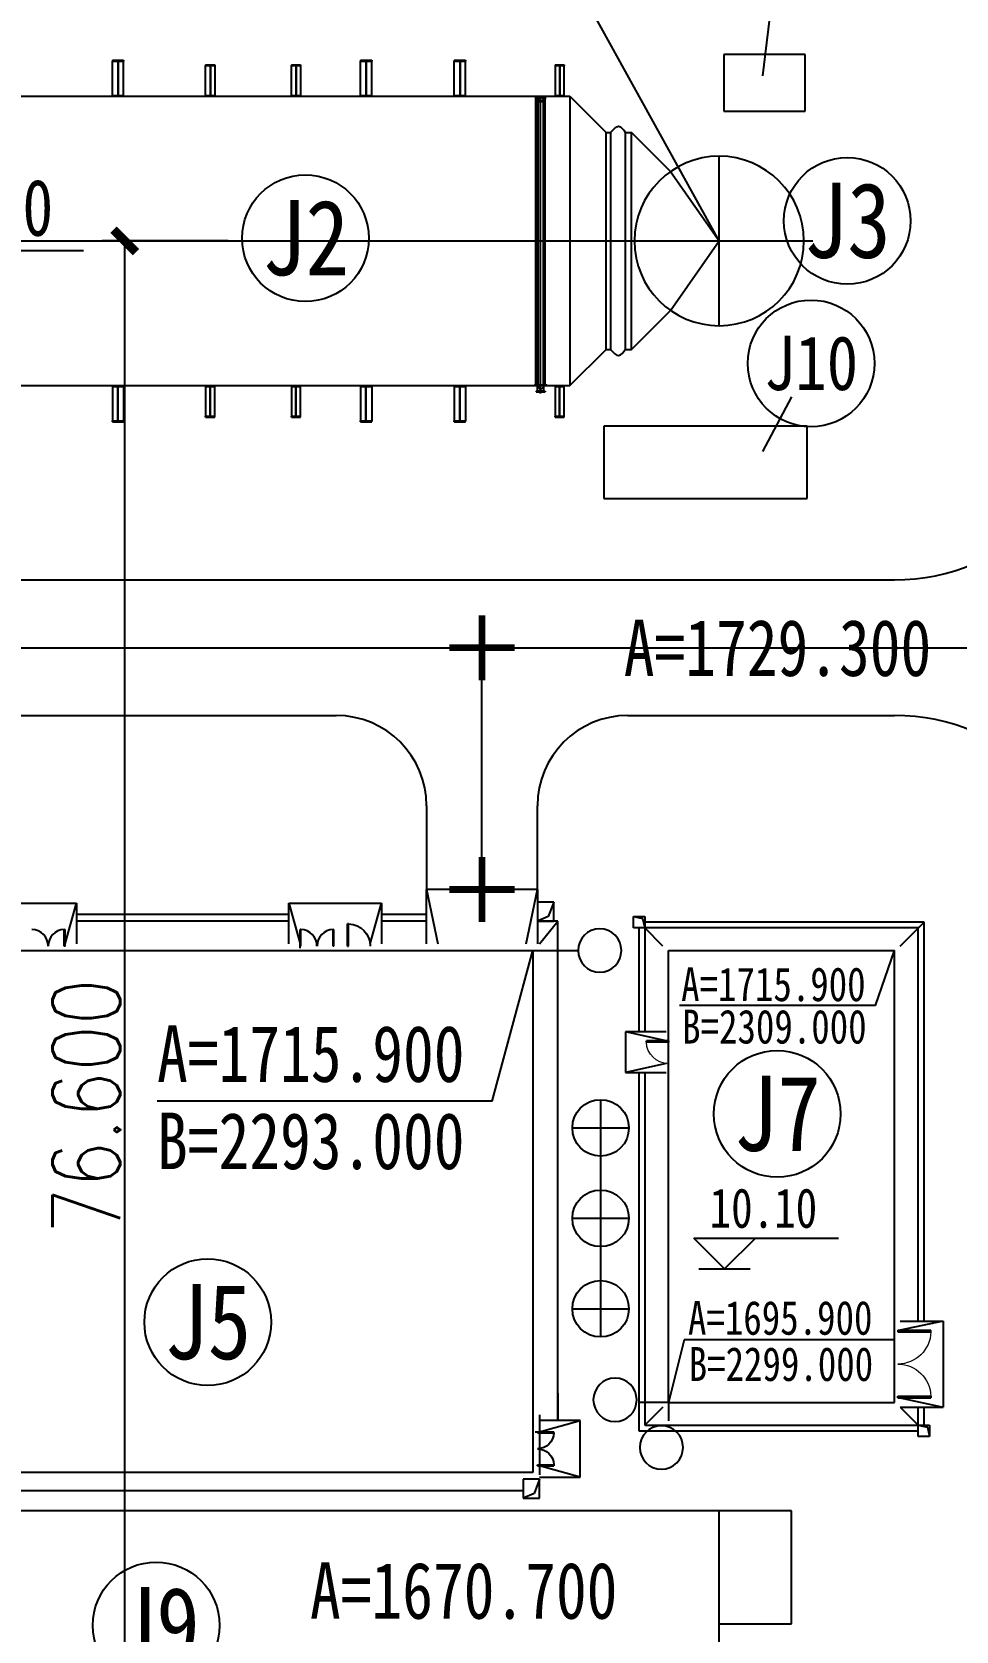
# Model space of a CAD drawing. Extents: x -93062 to 326984, y -142534 to 91021.
# Drawn here: x -47879 to -45963, y 80436 to 83751 of the extents above; entities that cross this region are included whole.
import ezdxf
from ezdxf.enums import TextEntityAlignment as Align

# ---------------------------------------------------------------- set-up
doc = ezdxf.new("R2010")
doc.units = 0
doc.header["$LTSCALE"] = 1000
doc.header["$MEASUREMENT"] = 0
doc.layers.get('0').update_dxf_attribs({"color": 8})
doc.styles.add('COMPLEX', font='COMPLEX')
doc.styles.add('DIMHT', font='', dxfattribs={"width": 0.8})
doc.styles.add('HT', font='')
doc.styles.add('hz', font='GEDITXT', dxfattribs={"width": 0.8, "bigfont": 'DXT'})
doc.styles.add('SIMPLEX', font='GEDITXT', dxfattribs={"height": 0.2, "bigfont": 'DXT'})
doc.styles.get("Standard").update_dxf_attribs({"font": 'gbenor.shx', "bigfont": 'gbcbig.shx'})
doc.styles.add('黑体', font='')
doc.styles.get('DIMHT').set_extended_font_data('SimSun')
doc.styles.get('HT').set_extended_font_data('SimSun')
doc.styles.get('黑体').set_extended_font_data('SimSun')

# ---------------------------------------------------------------- blocks, each defined once
blk = doc.blocks.new('jzw-bh')
blk.add_circle((0, 0), 1.402)
at = {"style": 'SIMPLEX', "width": 0.8}
blk.add_attdef('JZW', text='', height=1, dxfattribs=at).set_placement((0, 0), align=Align.MIDDLE)
blk = doc.blocks.new('_ArchTick')
at = {"color": 0, "linetype": 'ByBlock', "const_width": 0.4}
blk.add_lwpolyline([(-0.5, -0.5), (0.5, 0.5)], dxfattribs=at)
blk = doc.blocks.new('A$C672165B9')
at = {"color": 251}
for p, q in [((31573.8, 17019.5), (30574.4, 18831)), ((31816.8, 17938.7), (31883.2, 18483.9)), ((28196, 18025.9), (28196, 18020.9)), ((28196, 18025.9), (28203.7, 18025.9)), ((28196, 18025.9), (28258.9, 18025.9)), ((28196, 17829.7), (28196, 18020.9)), ((28196, 18020.9), (28226.4, 18020.9)), ((28226.4, 18020.9), (28226.4, 17829.7)), ((28228.4, 18020.9), (28258.9, 18020.9)), ((28228.4, 18020.9), (28228.4, 17829.7)), ((28251.1, 18025.9), (28258.9, 18025.9)), ((28258.9, 18025.9), (28258.9, 18020.9)), ((28258.9, 17829.7), (28258.9, 18020.9)), ((28715.5, 18000.8), (28765.8, 18000.8)), ((28715.5, 18000.8), (28723.2, 18000.8)), ((28715.5, 18000.8), (28715.5, 17995.7)), ((28715.5, 17995.7), (28739.7, 17995.7)), ((28715.5, 17824.7), (28715.5, 17995.7)), ((28739.7, 17995.7), (28739.7, 17829.7)), ((28741.7, 17995.7), (28741.7, 17829.7)), ((28741.7, 17995.7), (28765.8, 17995.7)), ((28758.1, 18000.8), (28765.8, 18000.8)), ((28765.8, 18000.8), (28765.8, 17995.7)), ((28765.8, 17995.7), (28765.8, 17824.7)), ((29193.6, 18000.8), (29193.6, 17995.7)), ((29193.6, 18000.8), (29201.3, 18000.8)), ((29193.6, 18000.8), (29243.9, 18000.8)), ((29193.6, 17824.7), (29193.6, 17995.7)), ((29193.6, 17995.7), (29217.7, 17995.7)), ((29217.7, 17995.7), (29217.7, 17829.7)), ((29219.7, 17995.7), (29243.9, 17995.7)), ((29219.7, 17995.7), (29219.7, 17829.7)), ((29236.2, 18000.8), (29243.9, 18000.8)), ((29243.9, 18000.8), (29243.9, 17995.7)), ((29243.9, 17995.7), (29243.9, 17824.7)), ((29577.3, 18025.9), (29577.3, 18020.9)), ((29577.3, 18025.9), (29585, 18025.9)), ((29577.3, 18025.9), (29640.2, 18025.9)), ((29577.3, 17829.7), (29577.3, 18020.9)), ((29577.3, 18020.9), (29607.7, 18020.9)), ((29607.7, 18020.9), (29607.7, 17829.7)), ((29609.7, 18020.9), (29640.2, 18020.9)), ((29609.7, 18020.9), (29609.7, 17829.7)), ((29632.4, 18025.9), (29640.2, 18025.9)), ((29640.2, 18025.9), (29640.2, 18020.9)), ((29640.2, 17829.7), (29640.2, 18020.9)), ((30099.3, 18025.9), (30162.2, 18025.9)), ((30099.3, 18025.9), (30107, 18025.9)), ((30099.3, 18025.9), (30099.3, 18020.9)), ((30099.3, 18020.9), (30129.8, 18020.9)), ((30099.3, 17829.7), (30099.3, 18020.9)), ((30129.8, 18020.9), (30129.8, 17829.7)), ((30131.8, 18020.9), (30131.8, 17829.7)), ((30131.8, 18020.9), (30162.2, 18020.9)), ((30154.5, 18025.9), (30162.2, 18025.9)), ((30162.2, 18025.9), (30162.2, 18020.9)), ((30162.2, 17829.7), (30162.2, 18020.9)), ((30661.7, 18000.8), (30661.7, 17995.7)), ((30661.7, 18000.8), (30669.4, 18000.8)), ((30661.7, 18000.8), (30712, 18000.8)), ((30661.7, 17995.7), (30661.7, 17829.7)), ((30661.7, 17995.7), (30685.8, 17995.7)), ((30685.8, 17995.7), (30685.8, 17829.7)), ((30687.8, 17995.7), (30712, 17995.7)), ((30687.8, 17995.7), (30687.8, 17829.7)), ((30704.3, 18000.8), (30712, 18000.8)), ((30712, 18000.8), (30712, 17995.7)), ((30712, 17829.7), (30712, 17995.7)), ((31599, 18057.4), (31599, 17742.9)), ((32051.9, 18057.4), (31599, 18057.4)), ((32051.9, 17742.9), (32051.9, 18057.4)), ((27548.1, 17824.7), (30743.5, 17824.7)), ((28196, 17829.7), (28196, 17824.7)), ((28196, 17829.7), (28226.4, 17829.7)), ((28196, 17824.7), (28203.7, 17824.7)), ((28196, 17824.7), (28258.9, 17824.7)), ((28228.4, 17829.7), (28258.9, 17829.7)), ((28251.1, 17824.7), (28258.9, 17824.7)), ((28258.9, 17829.7), (28258.9, 17824.7)), ((28715.5, 17829.7), (28739.7, 17829.7)), ((28715.5, 17829.7), (28715.5, 17824.7)), ((28715.5, 17824.7), (28765.8, 17824.7)), ((28715.5, 17824.7), (28723.2, 17824.7)), ((28741.7, 17829.7), (28765.8, 17829.7)), ((28758.1, 17824.7), (28765.8, 17824.7)), ((28765.8, 17829.7), (28765.8, 17824.7)), ((29193.6, 17829.7), (29193.6, 17824.7)), ((29193.6, 17829.7), (29217.7, 17829.7)), ((29193.6, 17824.7), (29201.3, 17824.7)), ((29193.6, 17824.7), (29243.9, 17824.7)), ((29219.7, 17829.7), (29243.9, 17829.7)), ((29236.2, 17824.7), (29243.9, 17824.7)), ((29243.9, 17829.7), (29243.9, 17824.7)), ((29577.3, 17829.7), (29577.3, 17824.7)), ((29577.3, 17829.7), (29607.7, 17829.7)), ((29577.3, 17824.7), (29585, 17824.7)), ((29577.3, 17824.7), (29640.2, 17824.7)), ((29609.7, 17829.7), (29640.2, 17829.7)), ((29632.4, 17824.7), (29640.2, 17824.7)), ((29640.2, 17829.7), (29640.2, 17824.7)), ((30099.3, 17829.7), (30129.8, 17829.7)), ((30099.3, 17829.7), (30099.3, 17824.7)), ((30099.3, 17824.7), (30162.2, 17824.7)), ((30099.3, 17824.7), (30107, 17824.7)), ((30131.8, 17829.7), (30162.2, 17829.7)), ((30154.5, 17824.7), (30162.2, 17824.7)), ((30162.2, 17829.7), (30162.2, 17824.7)), ((30553.8, 16218.2), (30553.8, 17822.1)), ((30553.8, 17822.1), (30606, 17822.1)), ((30579.9, 16169.9), (30579.9, 17827.7)), ((30599.7, 17809.6), (30599.7, 17822.1)), ((30600.3, 17810.2), (30600.3, 17821.5)), ((30606, 16218.2), (30606, 17822.1)), ((30661.7, 17829.7), (30661.7, 17824.7)), ((30661.7, 17829.7), (30685.8, 17829.7)), ((30661.7, 17824.7), (30669.4, 17824.7)), ((30661.7, 17824.7), (30712, 17824.7)), ((30687.8, 17829.7), (30712, 17829.7)), ((30704.3, 17824.7), (30712, 17824.7)), ((30712, 17829.7), (30712, 17824.7)), ((30743.4, 17824.7), (30743.4, 16214.4)), ((30743.4, 17824.7), (30944.7, 17623.4)), ((30561.3, 17799.5), (30561.3, 16217.5)), ((30562.7, 17799.7), (30562.7, 17799.5)), ((30565.1, 17796.3), (30565.1, 16217.5)), ((30594.7, 17796.3), (30594.7, 16217.5)), ((30597.1, 17799.7), (30597.1, 17799.5)), ((30598.4, 17799.5), (30598.4, 16217.5)), ((31599, 17742.9), (32051.9, 17742.9)), ((30944.7, 16415.7), (30944.7, 17623.4)), ((30944.7, 17623.4), (30969.9, 17623.4)), ((30969.9, 17624.1), (30969.9, 16415.7)), ((31051.6, 17623.4), (31051.6, 16415.7)), ((31051.6, 17623.4), (31085.7, 17623.4)), ((31085.7, 16415.7), (31085.7, 17623.4)), ((31303.1, 17406), (31085.7, 17623.4)), ((28841, 17019.5), (28139.3, 17019.5)), ((28265.1, 7383.2), (28265.1, 17019.5)), ((26886, 16965.6), (28036.4, 16965.6)), ((31085.7, 16415.7), (31303.1, 16633.1)), ((30743.4, 16214.4), (30944.7, 16415.7)), ((30944.7, 16415.7), (30969.9, 16415.7)), ((31051.6, 16415.7), (31085.7, 16415.7)), ((27548.1, 16214.4), (30743.5, 16214.4)), ((28196, 16209.4), (28196, 16214.4)), ((28196, 16214.4), (28203.7, 16214.4)), ((28196, 16214.4), (28258.9, 16214.4)), ((28196, 16209.4), (28196, 16018.2)), ((28196, 16209.4), (28226.4, 16209.4)), ((28226.4, 16018.2), (28226.4, 16209.4)), ((28228.4, 16209.4), (28258.9, 16209.4)), ((28228.4, 16018.2), (28228.4, 16209.4)), ((28251.1, 16214.4), (28258.9, 16214.4)), ((28258.9, 16209.4), (28258.9, 16214.4)), ((28258.9, 16209.4), (28258.9, 16018.2)), ((28715.5, 16214.4), (28765.8, 16214.4)), ((28715.5, 16214.4), (28723.2, 16214.4)), ((28715.5, 16209.4), (28715.5, 16214.4)), ((28715.5, 16214.4), (28715.5, 16043.3)), ((28715.5, 16209.4), (28739.7, 16209.4)), ((28739.7, 16043.3), (28739.7, 16209.4)), ((28741.7, 16043.3), (28741.7, 16209.4)), ((28741.7, 16209.4), (28765.8, 16209.4)), ((28764.4, 16214.4), (28765.8, 16214.4)), ((28765.8, 16209.4), (28765.8, 16214.4)), ((28765.8, 16043.3), (28765.8, 16214.4)), ((29193.6, 16214.4), (29193.6, 16043.3)), ((29193.6, 16209.4), (29193.6, 16214.4)), ((29193.6, 16214.4), (29201.3, 16214.4)), ((29193.6, 16214.4), (29243.9, 16214.4)), ((29193.6, 16209.4), (29217.7, 16209.4)), ((29217.7, 16043.3), (29217.7, 16209.4)), ((29219.7, 16209.4), (29243.9, 16209.4)), ((29219.7, 16043.3), (29219.7, 16209.4)), ((29242.5, 16214.4), (29243.9, 16214.4)), ((29243.9, 16043.3), (29243.9, 16214.4)), ((29243.9, 16209.4), (29243.9, 16214.4)), ((29577.3, 16209.4), (29577.3, 16214.4)), ((29577.3, 16214.4), (29585, 16214.4)), ((29577.3, 16214.4), (29640.2, 16214.4)), ((29577.3, 16209.4), (29577.3, 16018.2)), ((29577.3, 16209.4), (29607.7, 16209.4)), ((29607.7, 16018.2), (29607.7, 16209.4)), ((29609.7, 16209.4), (29640.2, 16209.4)), ((29609.7, 16018.2), (29609.7, 16209.4)), ((29632.4, 16214.4), (29640.2, 16214.4)), ((29640.2, 16209.4), (29640.2, 16214.4)), ((29640.2, 16209.4), (29640.2, 16018.2)), ((30099.3, 16214.4), (30162.2, 16214.4)), ((30099.3, 16214.4), (30107, 16214.4)), ((30099.3, 16209.4), (30099.3, 16214.4)), ((30099.3, 16209.4), (30129.8, 16209.4)), ((30099.3, 16209.4), (30099.3, 16018.2)), ((30129.8, 16018.2), (30129.8, 16209.4)), ((30131.8, 16018.2), (30131.8, 16209.4)), ((30131.8, 16209.4), (30162.2, 16209.4)), ((30154.5, 16214.4), (30162.2, 16214.4)), ((30162.2, 16209.4), (30162.2, 16214.4)), ((30162.2, 16209.4), (30162.2, 16018.2)), ((30553.8, 16218.2), (30606, 16218.2)), ((30560.1, 16218.2), (30560.1, 16230.8)), ((30562.7, 16214.2), (30562.7, 16214.4)), ((30562.7, 16186.1), (30562.7, 16214.2)), ((30597.1, 16214.2), (30597.1, 16214.4)), ((30597.1, 16186.1), (30597.1, 16214.2)), ((30599.7, 16218.2), (30599.7, 16230.8)), ((30600.3, 16218.8), (30600.3, 16230.1)), ((30661.7, 16214.4), (30661.7, 16043.3)), ((30661.7, 16209.4), (30661.7, 16214.4)), ((30661.7, 16214.4), (30669.4, 16214.4)), ((30661.7, 16214.4), (30712, 16214.4)), ((30661.7, 16209.4), (30685.8, 16209.4)), ((30685.8, 16043.3), (30685.8, 16209.4)), ((30687.8, 16209.4), (30712, 16209.4)), ((30687.8, 16043.3), (30687.8, 16209.4)), ((30710.5, 16214.4), (30712, 16214.4)), ((30712, 16043.3), (30712, 16214.4)), ((30712, 16209.4), (30712, 16214.4)), ((30554.4, 16183.9), (30605.4, 16183.9)), ((30554.4, 16183.9), (30554.4, 16180.1)), ((30554.4, 16180.1), (30605.4, 16180.1)), ((30558.6, 16179.4), (30558.6, 16184.5)), ((30559.5, 16180.1), (30559.5, 16179.8)), ((30559.5, 16179.8), (30600.3, 16179.8)), ((30560.5, 16184.6), (30560.5, 16186.1)), ((30560.5, 16186.1), (30599.3, 16186.1)), ((30572.7, 16179.4), (30572.7, 16184.5)), ((30587.1, 16179.4), (30587.1, 16184.5)), ((30599.3, 16184.6), (30599.3, 16186.1)), ((30600.3, 16180.1), (30600.3, 16179.8)), ((30601.1, 16179.4), (30601.1, 16184.5)), ((30605.4, 16183.9), (30605.4, 16180.1)), ((31816.8, 15847.5), (31978.8, 16152.4)), ((28715.5, 16038.3), (28715.5, 16043.3)), ((28715.5, 16043.3), (28739.7, 16043.3)), ((28715.5, 16038.3), (28765.8, 16038.3)), ((28715.5, 16038.3), (28723.2, 16038.3)), ((28741.7, 16043.3), (28765.8, 16043.3)), ((28764.4, 16038.3), (28765.8, 16038.3)), ((28765.8, 16038.3), (28765.8, 16043.3)), ((29193.6, 16043.3), (29217.7, 16043.3)), ((29193.6, 16038.3), (29193.6, 16043.3)), ((29193.6, 16038.3), (29201.3, 16038.3)), ((29193.6, 16038.3), (29243.9, 16038.3)), ((29219.7, 16043.3), (29243.9, 16043.3)), ((29242.5, 16038.3), (29243.9, 16038.3)), ((29243.9, 16038.3), (29243.9, 16043.3)), ((30661.7, 16043.3), (30685.8, 16043.3)), ((30661.7, 16038.3), (30661.7, 16043.3)), ((30661.7, 16038.3), (30669.4, 16038.3)), ((30661.7, 16038.3), (30712, 16038.3)), ((30687.8, 16043.3), (30712, 16043.3)), ((30710.5, 16038.3), (30712, 16038.3)), ((30712, 16038.3), (30712, 16043.3)), ((28196, 16018.2), (28226.4, 16018.2)), ((28196, 16013.1), (28196, 16018.2)), ((28196, 16013.1), (28203.7, 16013.1)), ((28196, 16013.1), (28258.9, 16013.1)), ((28228.4, 16018.2), (28258.9, 16018.2)), ((28251.1, 16013.1), (28258.9, 16013.1)), ((28258.9, 16013.1), (28258.9, 16018.2)), ((29577.3, 16018.2), (29607.7, 16018.2)), ((29577.3, 16013.1), (29577.3, 16018.2)), ((29577.3, 16013.1), (29585, 16013.1)), ((29577.3, 16013.1), (29640.2, 16013.1)), ((29609.7, 16018.2), (29640.2, 16018.2)), ((29632.4, 16013.1), (29640.2, 16013.1)), ((29640.2, 16013.1), (29640.2, 16018.2)), ((30099.3, 16013.1), (30099.3, 16018.2)), ((30099.3, 16018.2), (30129.8, 16018.2)), ((30099.3, 16013.1), (30162.2, 16013.1)), ((30099.3, 16013.1), (30107, 16013.1)), ((30131.8, 16018.2), (30162.2, 16018.2)), ((30154.5, 16013.1), (30162.2, 16013.1)), ((30162.2, 16013.1), (30162.2, 16018.2)), ((32064.5, 15988), (30932.3, 15988)), ((30932.3, 15988), (30932.3, 15585.4)), ((32064.5, 15585.4), (32064.5, 15988)), ((30932.3, 15585.4), (32064.5, 15585.4)), ((29945.5, 13107.1), (29945.5, 13409)), ((29945.5, 13409), (30008.4, 13107.1)), ((30561.9, 13409), (29945.5, 13409)), ((30499, 13107.1), (30561.9, 13409)), ((30561.9, 13409), (30561.9, 13107.1)), ((27681.1, 13333.6), (27995.6, 13333.6)), ((27932.7, 13107.1), (27995.6, 13333.6)), ((27995.6, 13333.6), (27995.6, 13107.1)), ((29178.1, 13270.7), (27995.6, 13270.7)), ((29178.1, 13107.1), (29178.1, 13333.6)), ((29178.1, 13333.6), (29693.9, 13333.6)), ((29178.1, 13333.6), (29241, 13107.1)), ((29631, 13107.1), (29693.9, 13333.6)), ((29693.9, 13333.6), (29693.9, 13107.1)), ((29945.5, 13270.7), (29693.9, 13270.7)), ((30561.9, 13338.4), (30561.9, 13232.9)), ((30653.2, 13338.4), (30561.9, 13338.4)), ((30653.2, 13338.4), (30622.5, 13258.5)), ((30653.2, 13232.9), (30653.2, 13338.4)), ((27927.9, 13094.5), (27927.9, 13186.5)), ((27927.9, 13186.5), (27932.7, 13186.5)), ((27932.7, 13094.5), (27932.7, 13186.5)), ((28168.3, 13232.9), (27995.6, 13232.9)), ((29178.1, 13232.9), (28072.2, 13232.9)), ((29241, 13094.5), (29241, 13186.5)), ((29245.7, 13186.5), (29241, 13186.5)), ((29245.7, 13094.5), (29245.7, 13186.5)), ((29425, 13094.5), (29425, 13186.5)), ((29425, 13186.5), (29429.7, 13186.5)), ((29429.7, 13094.5), (29429.7, 13186.5)), ((29945.5, 13232.9), (29693.9, 13232.9)), ((30622.5, 13258.5), (30561.9, 13232.9)), ((30675.1, 13232.9), (30561.9, 13232.9)), ((30561.9, 13232.9), (30653.2, 13232.9)), ((30574.5, 13107.1), (30675.1, 13232.9)), ((30675.1, 13061.6), (30675.1, 13232.9)), ((31096.6, 13258.1), (31147.8, 13247)), ((31096.6, 13258.1), (31159.5, 13258.1)), ((31096.6, 13195.2), (31096.6, 13258.1)), ((31159.5, 13195.2), (31096.6, 13195.2)), ((31126.7, 13195.2), (31126.7, 12616.5)), ((31147.8, 13247), (31159.5, 13195.2)), ((31159.5, 13258.1), (31159.5, 13195.2)), ((31687.8, 13227.9), (31159.5, 13227.9)), ((31260.1, 13094.5), (31159.5, 13195.2)), ((31687.8, 13195.2), (31159.5, 13195.2)), ((31159.5, 13195.2), (31159.5, 12616.5)), ((32714.3, 13227.9), (31687.8, 13227.9)), ((32681.6, 13195.2), (31687.8, 13195.2)), ((32581, 13094.5), (32714.3, 13227.9)), ((32681.6, 11006.2), (32681.6, 13195.2)), ((32714.3, 11006.2), (32714.3, 13227.9)), ((27932.7, 13094.5), (27927.9, 13094.5)), ((29241, 13082), (29241, 13107.1)), ((29241, 13094.5), (29245.7, 13094.5)), ((29429.7, 13094.5), (29425, 13094.5)), ((30675.1, 11981.3), (30675.1, 13112.9)), ((25064.4, 13069.4), (30536.7, 13069.4)), ((30310.8, 12229.9), (30536.7, 13069.4)), ((30536.7, 13069.4), (30788.3, 13069.4)), ((30536.7, 13069.4), (30536.7, 10163.4)), ((31291.5, 10553.4), (31291.5, 13069.4)), ((31291.5, 13069.4), (32549.5, 13069.4)), ((32444.1, 12763.6), (32549.5, 13069.4)), ((32549.5, 10553.4), (32549.5, 13069.4)), ((32444.1, 12763.6), (31353.5, 12763.6)), ((31279, 12616.5), (31052.5, 12616.5)), ((31052.5, 12616.5), (31052.5, 12390)), ((31279, 12566.2), (31052.5, 12616.5)), ((31279, 12440.4), (31052.5, 12390)), ((31052.5, 12390), (31279, 12390)), ((31126.7, 12390), (31126.7, 10394.8)), ((31159.5, 12390), (31159.5, 10427.6)), ((30310.8, 12229.9), (28444.9, 12229.9)), ((30675.1, 11462.3), (30675.1, 12089.5)), ((30675.1, 10452.7), (30675.1, 11462.3)), ((31604.3, 11296.9), (31433.1, 11468.1)), ((31433.1, 11468.1), (32238.4, 11468.1)), ((31775.5, 11468.1), (31604.3, 11296.9)), ((31461.4, 11296.9), (31747.3, 11296.9)), ((32581, 11006.2), (32820, 11006.2)), ((32820, 11006.2), (32581, 10955.9)), ((32820, 11006.2), (32820, 10528.2)), ((31379.7, 10902.1), (31291.5, 10553.4)), ((32549.5, 10902.1), (31379.7, 10902.1)), ((30675.1, 10604.9), (30675.1, 10452.7)), ((31291.5, 10553.4), (31127.2, 10553.4)), ((31260.1, 10528.2), (31159.5, 10427.6)), ((31291.5, 10553.4), (31291.5, 10451.6)), ((31291.5, 10553.4), (32549.5, 10553.4)), ((32581, 10578.5), (32820, 10528.2)), ((32581, 10528.2), (32681.6, 10427.6)), ((32581, 10528.2), (32820, 10528.2)), ((32681.6, 10427.6), (32681.6, 10528.2)), ((32714.3, 10427.6), (32714.3, 10528.2)), ((30574.5, 10484.9), (30574.5, 10150.2)), ((30800.9, 10452.7), (30574.5, 10452.7)), ((30574.5, 10389.8), (30800.9, 10452.7)), ((30800.9, 10138.2), (30800.9, 10452.7)), ((31159.5, 10427.6), (32681.6, 10427.6)), ((32681.6, 10427.6), (32732.9, 10416.5)), ((32681.6, 10427.6), (32744.5, 10427.6)), ((32681.6, 10364.6), (32681.6, 10427.6)), ((32732.9, 10416.5), (32744.5, 10364.6)), ((32744.5, 10427.6), (32744.5, 10364.6)), ((30549.3, 10389.8), (30574.5, 10389.8)), ((30574.5, 10414.8), (30574.5, 10226.1)), ((31126.7, 10394.8), (32681.6, 10394.8)), ((32744.5, 10364.6), (32681.6, 10364.6)), ((30536.7, 10163.4), (25064.4, 10163.4)), ((30800.9, 10138.2), (30574.5, 10201.1)), ((26542.6, 10062.7), (30483.2, 10062.7)), ((30483.2, 10125.6), (30483.2, 10020.2)), ((30574.5, 10125.6), (30483.2, 10125.6)), ((30574.5, 10125.6), (30543.8, 10045.8)), ((30574.5, 10138.2), (30800.9, 10138.2)), ((30574.5, 10020.2), (30574.5, 10125.6)), ((30543.8, 10045.8), (30483.2, 10020.2)), ((30483.2, 10020.2), (30574.5, 10020.2)), ((31976.3, 9949.5), (27623.6, 9949.5)), ((31573.7, 9320.5), (31573.7, 9949.5)), ((31976.3, 9320.5), (31976.3, 9949.5)), ((31573.7, 8691.5), (31573.7, 9320.5)), ((31573.7, 9320.5), (31976.3, 9320.5))]:
    blk.add_line(p, q, dxfattribs=at)
at = {"color": 251, "ltscale": 3}
for p, q in [((30553.8, 17809.6), (30553.8, 17822.1)), ((30553.8, 17822.1), (30560.1, 17822.1)), ((30560.1, 17809.6), (30553.8, 17809.6)), ((30554.4, 17810.2), (30554.4, 17821.5)), ((30554.4, 17821.5), (30559.4, 17821.5)), ((30559.4, 17810.2), (30554.4, 17810.2)), ((30559.1, 16230.8), (30559.1, 17809.6)), ((30559.4, 17821.5), (30559.4, 17810.2)), ((30560.1, 17822.1), (30560.1, 17809.6)), ((30560.1, 17820.9), (30599.7, 17820.9)), ((30560.1, 16230.8), (30560.1, 17809.6)), ((30599.7, 17822.1), (30606, 17822.1)), ((30599.7, 16230.8), (30599.7, 17809.6)), ((30606, 17809.6), (30599.7, 17809.6)), ((30600.3, 17821.5), (30605.4, 17821.5)), ((30605.4, 17810.2), (30600.3, 17810.2)), ((30600.7, 16230.8), (30600.7, 17809.6)), ((30605.4, 17821.5), (30605.4, 17810.2)), ((30606, 17822.1), (30606, 17809.6)), ((30560.1, 16230.8), (30553.8, 16230.8)), ((30553.8, 16230.8), (30553.8, 16218.2)), ((30553.8, 16218.2), (30560.1, 16218.2)), ((30559.4, 16230.1), (30554.4, 16230.1)), ((30554.4, 16230.1), (30554.4, 16218.8)), ((30554.4, 16218.8), (30559.4, 16218.8)), ((30559.4, 16218.8), (30559.4, 16230.1)), ((30560.1, 16218.2), (30560.1, 16230.8)), ((30606, 16230.8), (30599.7, 16230.8)), ((30599.7, 16218.2), (30606, 16218.2)), ((30605.4, 16230.1), (30600.3, 16230.1)), ((30600.3, 16218.8), (30605.4, 16218.8)), ((30605.4, 16218.8), (30605.4, 16230.1)), ((30606, 16218.2), (30606, 16230.8))]:
    blk.add_line(p, q, dxfattribs=at)
at = {"color": 251, "ltscale": 4}
for p, q in [((31573.8, 16547.8), (31573.8, 17491.3)), ((31303.2, 17406), (31573.8, 17019.5)), ((25712.1, 17019.5), (32095.8, 17019.5)), ((31303.2, 16633.1), (31573.8, 17019.5))]:
    blk.add_line(p, q, dxfattribs=at)
at = {"color": 251, "lineweight": 9}
blk.add_line((19017.6, 17019.5), (31286.4, 17019.5), dxfattribs=at)
at = {"color": 251, "ltscale": 10}
for p, q in [((24957.5, 15132.5), (32549.5, 15132.5)), ((24705.9, 14755.1), (40000, 14755.1)), ((30253.7, 13409), (30253.7, 14755.1)), ((24957.5, 14377.7), (29442.3, 14377.7)), ((31065.1, 14377.7), (32549.5, 14377.7)), ((29945.5, 13874.5), (29945.5, 13409)), ((30561.9, 13409), (30561.9, 13874.5))]:
    blk.add_line(p, q, dxfattribs=at)
at = {"color": 251, "extrusion": (0, 0, -1)}
for p, q in [((29511.5, 13217.2), (29505.2, 13217.2)), ((29505.2, 13094.5), (29505.2, 13217.2)), ((29511.5, 13094.5), (29511.5, 13217.2)), ((29505.2, 13094.5), (29511.5, 13094.5)), ((31168.9, 12559.9), (31168.9, 12566.2)), ((31291.5, 12566.2), (31168.9, 12566.2)), ((31291.5, 12559.9), (31168.9, 12559.9)), ((31291.5, 12566.2), (31291.5, 12559.9)), ((32568.4, 10955.9), (32752.4, 10955.9)), ((32568.4, 10955.9), (32568.4, 10946.5)), ((32752.4, 10946.5), (32752.4, 10955.9)), ((32568.4, 10946.5), (32752.4, 10946.5)), ((32568.4, 10587.9), (32752.4, 10587.9)), ((32568.4, 10578.5), (32568.4, 10587.9)), ((32568.4, 10578.5), (32752.4, 10578.5)), ((32752.4, 10587.9), (32752.4, 10578.5)), ((30561.9, 10389.8), (30653.9, 10389.8)), ((30561.9, 10389.8), (30561.9, 10385.1)), ((30561.9, 10385.1), (30653.9, 10385.1)), ((30653.9, 10385.1), (30653.9, 10389.8)), ((30561.9, 10205.8), (30653.9, 10205.8)), ((30561.9, 10201.1), (30561.9, 10205.8)), ((30561.9, 10201.1), (30653.9, 10201.1)), ((30653.9, 10205.8), (30653.9, 10201.1))]:
    blk.add_line(p, q, dxfattribs=at)
at = {"color": 251, "ltscale": 0.02}
for p, q in [((30914.1, 12239.1), (30914, 10918.2)), ((30756.9, 12081.8), (31071.4, 12081.8)), ((30756.8, 11578.6), (31071.3, 11578.6)), ((30756.8, 11075.4), (31071.3, 11075.4))]:
    blk.add_line(p, q, dxfattribs=at)
at = {"color": 251}
for points in [[(30598.4, 17796.3), (30598.4, 17799.5), (30561.3, 17799.5), (30561.3, 17796.3)], [(30614.5, 16214.4), (30614.5, 16217.5), (30545.3, 16217.5), (30545.3, 16214.4)]]:
    blk.add_lwpolyline(points, close=True, dxfattribs=at)
at = {"color": 251, "const_width": 37.7}
for points in [[(30253.7, 14573.9), (30253.7, 14936.3)], [(30072.5, 14755.1), (30434.8, 14755.1)], [(30253.7, 13227.9), (30253.7, 13590.2)], [(30072.5, 13409), (30434.8, 13409)]]:
    blk.add_lwpolyline(points, dxfattribs=at)
at = {"color": 251}
for centre in [(30914.1, 12081.8), (30914.1, 11578.6), (30914.1, 11075.4)]:
    blk.add_circle(centre, 157.3, dxfattribs=at)
for centre, radius, start, end in [((30579.9, 17799.7), 17.2, 0, 180), ((31573.8, 17019.5), 471.8, 0, 180), ((31573.8, 17019.5), 471.8, 180, 0), ((30579.9, 16214.2), 17.2, 180, 0), ((30559.8, 16184.6), 0.755, 270, 0), ((30600, 16184.6), 0.755, 180, 270), ((27746.3, 13094.5), 92, 0, 88.53072), ((27930.3, 13094.5), 92, 91.46928, 180)]:
    blk.add_arc(centre, radius, start, end, dxfattribs=at)
at = {"color": 251, "ltscale": 10}
for centre, radius, start, end in [((32549.5, 16264.7), 1132.2, 270, 0), ((29442.3, 13874.5), 503.2, 0, 90), ((31065.1, 13874.5), 503.2, 90, 180), ((32549.5, 13245.5), 1132.2, 0, 90)]:
    blk.add_arc(centre, radius, start, end, dxfattribs=at)
at = {"color": 251, "extrusion": (0, 0, -1)}
for centre, radius, start, end in [((-29508.3, 13094.5), 122.7, 91.46928, 180), ((-30561.9, 10387.5), 92, 181.46928, 270), ((-30561.9, 10203.5), 92, 90, 178.53072)]:
    blk.add_arc(centre, radius, start, end, dxfattribs=at)
at = {"color": 251, "lineweight": 13, "extrusion": (0, 0, -1)}
for centre, radius, start, end in [((-31291.5, 12563), 122.7, 270, 358.53072), ((-32568.4, 10951.2), 184, 181.46928, 270), ((-32568.4, 10583.2), 184, 90, 178.53072)]:
    blk.add_arc(centre, radius, start, end, dxfattribs=at)
at = {"color": 251}
for centre, major_axis, start_param, end_param in [((29243.3, 13094.5), (-65, 65), 3.926991, 5.472143), ((29427.3, 13094.5), (65, 65), 0.811042, 2.356194)]:
    blk.add_ellipse(centre, major_axis=major_axis, ratio=1, start_param=start_param, end_param=end_param, dxfattribs=at)
at = {"color": 251, "extrusion": (0, 0, -1)}
for centre in [(30909.1, 13069.4), (30994.2, 10567.9), (31252.3, 10303.2)]:
    blk.add_ellipse(centre, major_axis=(120.8, 0), ratio=1, start_param=0.000002, end_param=6.283187, dxfattribs=at)
at = {"color": 251}
for points in [[(30969.9, 17623.4), (31014.4, 17657.8), (31051.6, 17623.4)], [(30969.9, 16415.7), (31014.4, 16381.3), (31051.6, 16415.7)]]:
    blk.add_spline(points, degree=3, dxfattribs=at)
ref = blk.add_blockref('jzw-bh', (32286.9, 17131.4), dxfattribs=dict(at, xscale=251.6013757817078, yscale=251.6013757817078, zscale=251.6013757817078, rotation=359.9999573616801))
ref.add_attrib('JZW', 'J3', dxfattribs={"height": 419.34, "style": '黑体', "width": 0.85}).set_placement((32286.9, 17131.4), align=Align.MIDDLE)
ref = blk.add_blockref('jzw-bh', (29271.1, 17034.8), dxfattribs=dict(at, xscale=251.6013757817078, yscale=251.6013757817078, zscale=251.6013757817078, rotation=359.9999573616801))
ref.add_attrib('JZW', 'J2', dxfattribs={"height": 419.34, "style": '黑体', "width": 0.85}).set_placement((29271.1, 17034.8), align=Align.MIDDLE)
at = {"color": 251, "xscale": 125.8006878908539, "yscale": 125.8006878908539, "zscale": 125.8006878908539, "rotation": 90}
blk.add_blockref('_ArchTick', (28265.1, 17019.5), dxfattribs=at)
at = {"color": 251}
ref = blk.add_blockref('jzw-bh', (32085.6, 16338), dxfattribs=dict(at, xscale=251.6013757817078, yscale=251.6013757817078, zscale=251.6013757817078, rotation=359.9999573616801))
ref.add_attrib('JZW', 'J10', dxfattribs={"height": 301.92, "style": '黑体', "width": 0.85}).set_placement((32085.6, 16338), align=Align.MIDDLE)
ref = blk.add_blockref('jzw-bh', (31897, 12160.1), dxfattribs=dict(at, xscale=251.6013757817078, yscale=251.6013757817078, zscale=251.6013757817078, rotation=359.9999573616801))
ref.add_attrib('JZW', 'J7', dxfattribs={"height": 419.34, "style": '黑体', "width": 0.85}).set_placement((31897, 12160.1), align=Align.MIDDLE)
ref = blk.add_blockref('jzw-bh', (28727, 11000.5), dxfattribs=dict(at, xscale=251.6013757817078, yscale=251.6013757817078, zscale=251.6013757817078, rotation=359.9999573616801))
ref.add_attrib('JZW', 'J5', dxfattribs={"height": 419.34, "style": '黑体', "width": 0.85}).set_placement((28727, 11000.5), align=Align.MIDDLE)
ref = blk.add_blockref('jzw-bh', (28439.9, 9312.3), dxfattribs=dict(at, xscale=251.6013757817078, yscale=251.6013757817078, zscale=251.6013757817078, rotation=359.9999573616801))
ref.add_attrib('JZW', 'J9', dxfattribs={"height": 419.34, "style": '黑体', "width": 0.85}).set_placement((28439.9, 9312.3), align=Align.MIDDLE)
at = {"color": 251, "ltscale": 0.5, "style": 'HT', "width": 0.8}
for height, p in [(314.5, (27438.9, 17048.3, -1019)), (220.15, (31820.2, 11526, -713.3))]:
    blk.add_text('10.10', height=height, rotation=360, dxfattribs=at).set_placement(p, align=Align.CENTER)
at = {"color": 251, "style": 'DIMHT', "width": 0.8}
for s, height, p in [('A=1729.300', 314.5, (31042.9, 14597.7)), ('A=1715.900', 188.7, (31362.2, 12787.5)), ('B=2309.000', 188.7, (31367.8, 12551.6)), ('A=1715.900', 314.5, (28444.9, 12337.8)), ('B=2293.000', 314.5, (28444.9, 11852.4)), ('A=1695.900', 188.7, (31400.3, 10930.5)), ('B=2299.000', 188.7, (31404.2, 10673.1)), ('A=1670.700', 314.5, (29296.1, 9349.4))]:
    blk.add_text(s, height=height, dxfattribs=at).set_placement(p)
at = {"color": 251, "insert": (28051.2, 12201.4), "char_height": 377.4, "attachment_point": 5, "rotation": 90, "style": 'hz'}
blk.add_mtext('\\A1;76.600', dxfattribs=at)
at = {"color": 251, "style": 'SIMPLEX', "width": 0.8}
for height, p in [(75.5, (5032.8, 24516.1)), (75.5, (4692.1, 24249.2)), (251.6, (24745.2, 6386.7))]:
    blk.add_attdef('JZW', text='', height=height, rotation=359.99996, dxfattribs=at).set_placement(p, align=Align.MIDDLE)
at = {"color": 251, "style": 'hz', "width": 0.8}
for p in [(16426.9, 23704), (10887.9, 22293), (14720.8, 19772.4), (17974.9, 19082.8), (25961.4, 18486), (38100.4, 18366.3), (11528.9, 17640.7), (26545.9, 15647), (10782.8, 15493.4), (17847.7, 14761.2), (11764.5, 12831.7), (14968.4, 10742.1), (5313.3, 9148.4), (25534.1, 9009.2), (3089.1, 8401.9), (26406.5, 6157.4), (17784.5, 5258), (29076.2, 4512.3), (15144.7, 4201.8), (37066.7, 4015)]:
    blk.add_attdef('9.80', p, '', height=440.3, dxfattribs=at)
at = {"color": 251, "style": 'COMPLEX', "width": 1.041667}
for height, p, p2 in [(135.3, (18779.9, 24022.5), (18900.7, 24022.5)), (112.7, (24159.1, 23918), (24259.7, 23918)), (112.7, (19107.7, 22514.6), (19208.3, 22514.6)), (112.7, (19107.7, 21130.8), (19208.3, 21130.8)), (112.7, (19107.7, 19910.6), (19208.3, 19910.6)), (112.7, (19107.7, 19155.8), (19208.3, 19155.8)), (112.7, (19107.7, 17646.2), (19208.3, 17646.2)), (112.7, (19107.7, 16262.4), (19208.3, 16262.4)), (112.7, (19107.7, 15255.9), (19208.3, 15255.9)), (112.7, (19107.7, 14167), (19208.3, 14167)), (112.7, (19107.7, 13933.9), (19208.3, 13933.9)), (112.7, (19107.7, 12878.3), (19208.3, 12878.3)), (146.5, (35125.9, 12740.3), (35256.8, 12740.3)), (112.7, (19107.7, 11494.5), (19208.3, 11494.5)), (112.7, (19107.7, 10274.2), (19208.3, 10274.2)), (112.7, (19107.7, 9519.4), (19208.3, 9519.4)), (112.7, (19107.7, 8009.8), (19208.3, 8009.8)), (112.7, (19107.7, 6626), (19208.3, 6626)), (112.7, (19107.7, 5619.6), (19208.3, 5619.6)), (112.7, (18534.3, 4487.4), (18635, 4487.4)), (135.3, (10257.2, 2831.6), (10378, 2831.6)), (135.3, (9845, 2443.5), (9965.8, 2443.5))]:
    blk.add_attdef('A', text='', height=height, dxfattribs=at).set_placement(p, p2, align=Align.FIT)
for height, p, p2 in [(135.3, (18273.7, 23709.6), (18273.7, 23588.8)), (146.5, (34895.1, 12644.2), (34895.1, 12513.3))]:
    blk.add_attdef('A', text='', height=height, rotation=270, dxfattribs=at).set_placement(p, p2, align=Align.FIT)
at = {"color": 251, "style": 'COMPLEX', "text_generation_flag": 4, "width": 1.041667}
for p, p2 in [((32232.5, 22773.3), (32353.3, 22773.3)), ((25004, 19495), (25124.8, 19495)), ((37956.5, 15917.2), (38077.2, 15917.2)), ((37584.1, 15544.8), (37704.9, 15544.8)), ((30848.7, 13137), (30969.5, 13137)), ((30933.8, 10635.5), (31054.6, 10635.5)), ((31191.9, 10370.8), (31312.7, 10370.8)), ((25004, 9858.6), (25124.8, 9858.6))]:
    blk.add_attdef('A', text='', height=135.3, dxfattribs=at).set_placement(p, p2, align=Align.FIT)
at = {"color": 251, "width": 0.8, "flags": 9}
for tag, p in [('XSIZE', (4025.5, 20391)), ('YSIZE', (4070.3, 20399.8)), ('YSIZE', (4113.1, 20385.5)), ('XSIZE', (4021, 20376.2)), ('XSIZE', (4025.5, 19762)), ('YSIZE', (4070.3, 19770.8)), ('XSIZE', (4021, 19747.2)), ('YSIZE', (4113.1, 19756.5)), ('YSIZE', (4070.3, 19141.8)), ('XSIZE', (4021, 19118.2)), ('XSIZE', (4025.5, 19133)), ('YSIZE', (4113.1, 19127.5)), ('XSIZE', (4021, 18489.2)), ('XSIZE', (4025.5, 18504)), ('YSIZE', (4070.3, 18512.7)), ('YSIZE', (4113.1, 18498.4)), ('XSIZE', (4021, 17860.2)), ('XSIZE', (4025.5, 17875)), ('YSIZE', (4070.3, 17883.7)), ('YSIZE', (4113.1, 17869.4)), ('XSIZE', (4350.4, 17282.1)), ('YSIZE', (4395.3, 17290.8)), ('YSIZE', (4438.1, 17276.5)), ('XSIZE', (4345.9, 17267.3)), ('YSIZE', (5105.1, 17097.7)), ('YSIZE', (5734.1, 17097.7)), ('XSIZE', (5055.7, 17074.1)), ('XSIZE', (5060.2, 17088.9)), ('YSIZE', (5147.9, 17083.4)), ('XSIZE', (5684.7, 17074.1)), ('XSIZE', (5689.2, 17088.9)), ('YSIZE', (5776.9, 17083.4))]:
    blk.add_attdef(tag, p, '', height=0.0687, dxfattribs=at)

msp = doc.modelspace()

# ---------------------------------------------------------------- block references
at = {"xscale": 0.3724428399518654, "yscale": 0.3724428399518654, "zscale": 0.3724428399518654}
msp.add_blockref('A$C672165B9', (-58213.6, 76979.3), dxfattribs=at)

doc.saveas('drawing.dxf')
